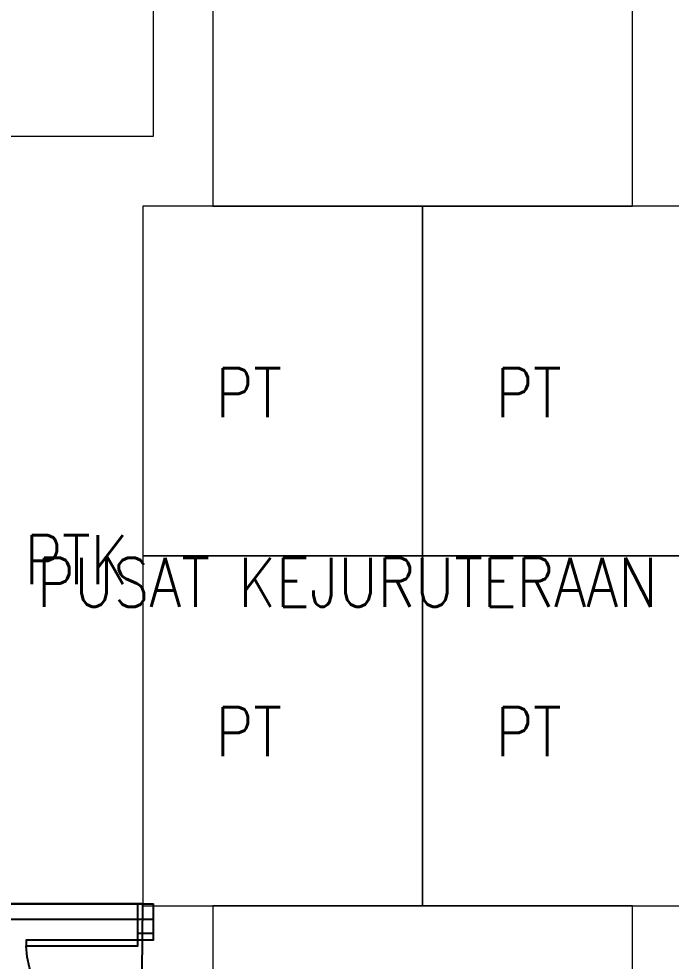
# Model space of a CAD drawing. Header units: inches. Extents: x -86408137 to 595769, y 1041006 to 3160331.
# Drawn here: x 399411 to 404075, y 1084799 to 1091532 of the extents above; entities that cross this region are included whole.
import ezdxf
from ezdxf.enums import TextEntityAlignment as Align

# ---------------------------------------------------------------- set-up
doc = ezdxf.new("R2010")
doc.units = ezdxf.units.IN
doc.header["$MEASUREMENT"] = 0
doc.layers.add('1', color=8, linetype='Continuous', lineweight=9)
doc.layers.add('t3', color=8, linetype='Continuous', lineweight=25)
for name, color, linetype in [('DOOR', 2, 'Continuous'), ('partition', 8, 'Continuous'), ('ventilation', 4, 'Continuous')]:
    doc.layers.add(name, color=color, linetype=linetype)
doc.styles.add('LAILA', font='romans.shx', dxfattribs={"width": 0.85, "height": 350})

# ---------------------------------------------------------------- blocks, each defined once
blk = doc.blocks.new('dr16')
at = {"layer": 'DOOR', "color": 1}
blk.add_line((-2409712.2, -909070.8), (-2409602.2, -909070.8), dxfattribs=at)
for points in [[(-2409712.2, -909070.8), (-2409602.2, -909070.8), (-2409602.2, -909020.8), (-2409712.2, -909020.8)], [(-2410511.2, -909830.8), (-2409712.2, -909830.8), (-2409712.2, -909870.8), (-2410511.2, -909870.8)], [(-2409712.2, -909920.8), (-2409602.2, -909920.8), (-2409602.2, -909870.8), (-2409712.2, -909870.8)]]:
    blk.add_lwpolyline(points, close=True, dxfattribs=at)
at = {"layer": 'DOOR', "color": 9}
blk.add_arc((-2409712.2, -909870.8), 800, 90, 177.13402, dxfattribs=at)

msp = doc.modelspace()

# ---------------------------------------------------------------- linework, layer by layer
at = {"layer": '1'}
for points in [[(400372.7, 1090694.1), (400372.7, 1093194.1), (398372.7, 1093194.1), (398372.7, 1090694.1)], [(400797.7, 1093194.1), (400797.7, 1090194.1), (403797.7, 1090194.1), (403797.7, 1093194.1)], [(402297.7, 1087694.1), (402297.7, 1090194.1), (400297.7, 1090194.1), (400297.7, 1087694.1)], [(404297.7, 1087694.1), (404297.7, 1090194.1), (402297.7, 1090194.1), (402297.7, 1087694.1)], [(402297.7, 1085194.1), (402297.7, 1087694.1), (400297.7, 1087694.1), (400297.7, 1085194.1)], [(404297.7, 1085194.1), (404297.7, 1087694.1), (402297.7, 1087694.1), (402297.7, 1085194.1)], [(400797.7, 1085194.1), (400797.7, 1082194.1), (403797.7, 1082194.1), (403797.7, 1085194.1)]]:
    msp.add_lwpolyline(points, close=True, dxfattribs=at)
at = {"layer": 'partition'}
for p, q in [((396262.7, 1085209.1), (400372.7, 1085209.1)), ((400262.7, 1084999.1), (400262.7, 1085209.1)), ((400372.7, 1084999.1), (400372.7, 1085209.1)), ((396262.7, 1085099.1), (400372.7, 1085099.1)), ((400262.7, 1084999.1), (400372.7, 1084999.1))]:
    msp.add_line(p, q, dxfattribs=at)
at = {"layer": 'ventilation'}
msp.add_lwpolyline([(397117.7, 1074477.4), (397117.7, 1074644.1), (400222.7, 1074644.1), (400222.7, 1077644.1), (400297.7, 1085209.1), (398372.7, 1085209.1), (398262.7, 1093624.1), (402352.7, 1093514.1), (402352.7, 1095301.2)], dxfattribs=at)

# ---------------------------------------------------------------- block references
at = {"layer": 'DOOR', "xscale": -1, "rotation": 180}
msp.add_blockref('dr16', (2809974.8, 175078.3), dxfattribs=at)

# ---------------------------------------------------------------- texts
at = {"layer": 't3', "style": 'LAILA', "width": 0.85}
for s, p in [(' PT', (400615.3, 1088687)), (' PT', (402615.3, 1088687)), (' PTK', (399249, 1087492.4)), (' PT', (400615.3, 1086262.8)), (' PT', (402615.3, 1086262.8))]:
    msp.add_text(s, height=350, dxfattribs=at).set_placement(p)
msp.add_text('PUSAT KEJURUTERAAN', height=350, dxfattribs=at).set_placement((399540.4, 1087681.4), align=Align.TOP_LEFT)

doc.saveas('drawing.dxf')
